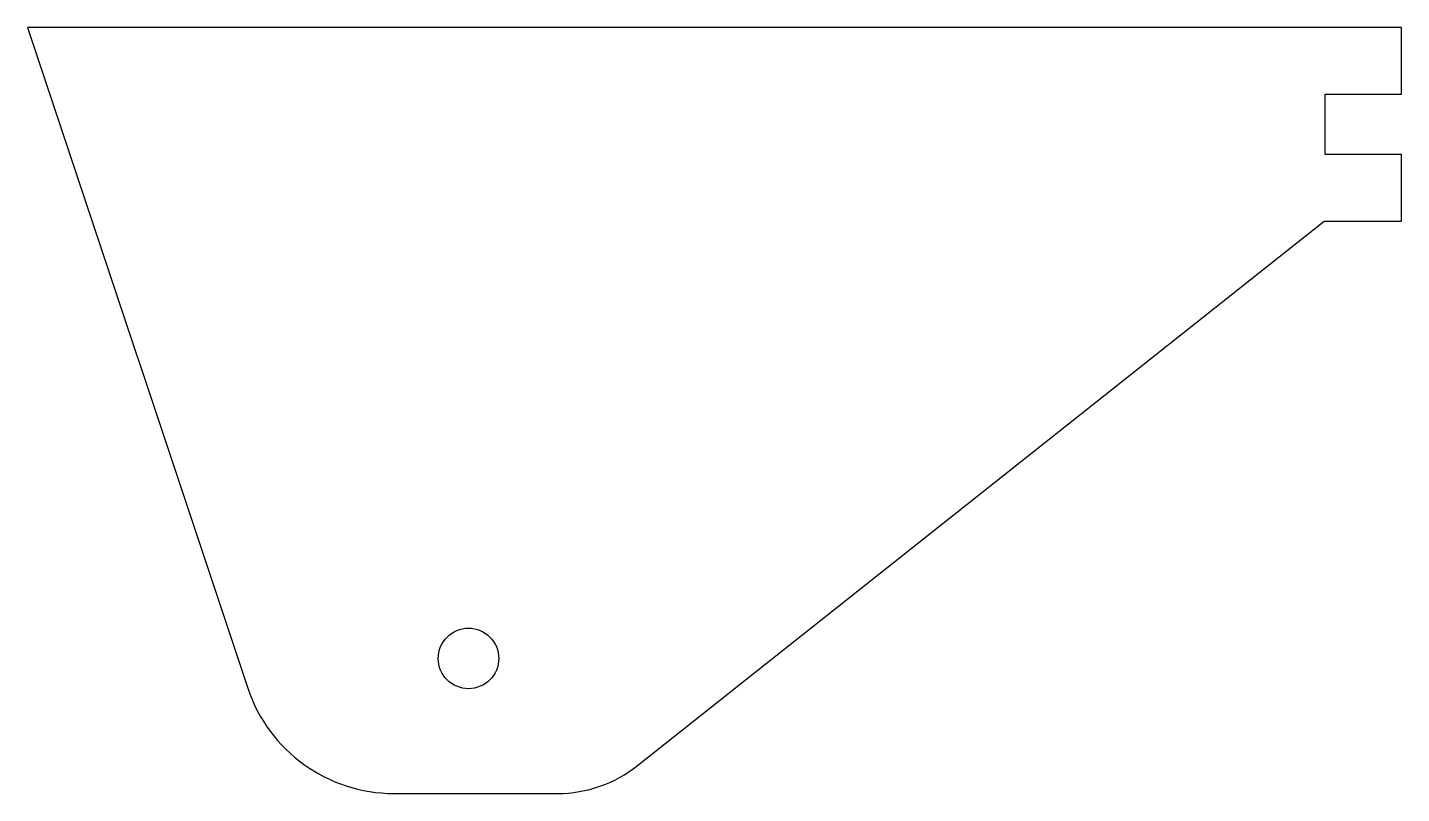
# Model space of a CAD drawing. Header units: millimetres. Extents: x -54 to 54, y -30 to 30.
import ezdxf

# ---------------------------------------------------------------- set-up
doc = ezdxf.new("R2010")
doc.units = ezdxf.units.MM
doc.layers.get('0').update_dxf_attribs({"linetype": 'CONTINUOUS'})

msp = doc.modelspace()

# ---------------------------------------------------------------- linework, layer by layer
for p, q in [((54, 30.13), (-54.05, 30.13)), ((-54.05, 30.13), (-36.73, -21.83)), ((54, 24.88), (54, 30.13)), ((48, 20.13), (48, 24.88)), ((48, 24.88), (54, 24.88)), ((54, 20.13), (48, 20.13)), ((54, 14.88), (54, 20.13)), ((-6.07, -27.93), (47.92, 14.88)), ((47.92, 14.88), (54, 14.88)), ((-25.23, -30.13), (-12.36, -30.13))]:
    msp.add_line(p, q)
msp.add_circle((-19.37, -19.5), 2.38)
for centre, radius, start, end in [((-25.23, -18), 12.12, 198.4349, 270), ((-12.36, -20), 10.12, 270, 308.4128)]:
    msp.add_arc(centre, radius, start, end)

doc.saveas('drawing.dxf')
